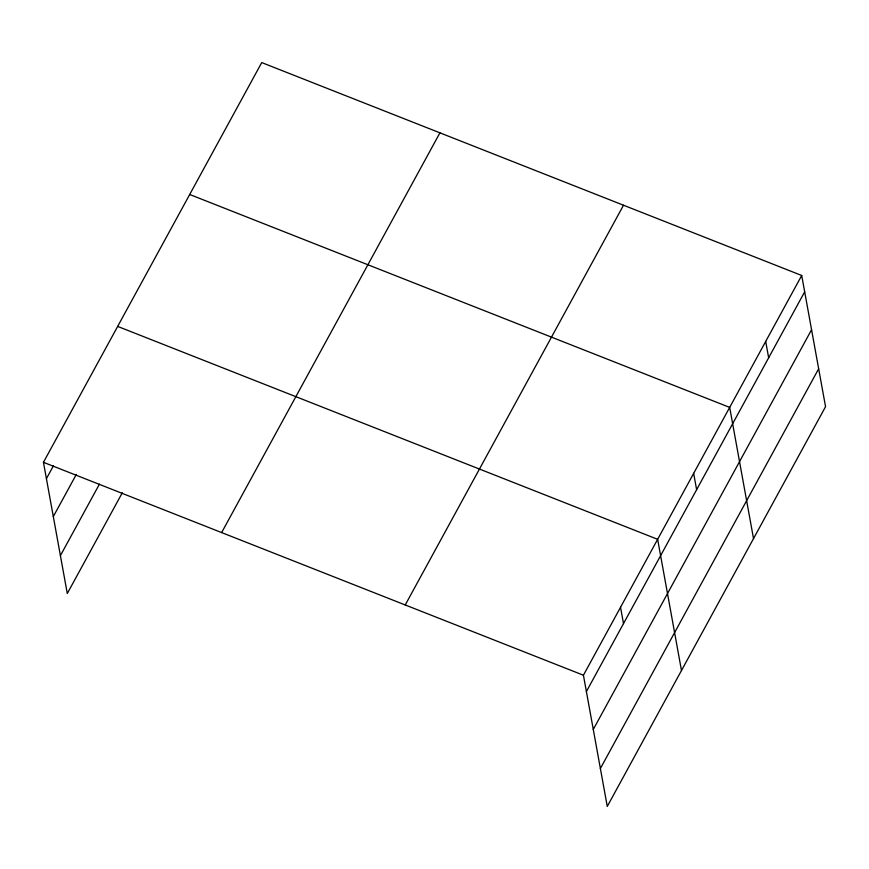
<?xml version="1.0" encoding="UTF-8"?>
<svg xmlns="http://www.w3.org/2000/svg" width="869" height="869" viewBox="0 0 869 869"><rect width="100%" height="100%" fill="white"/><g stroke="black" fill="none" stroke-linecap="round" stroke-linejoin="round"><path stroke-width="1.3" d="M122.312 492.756L67.293 593.516L43.45 462.319L261.732 62.579L801.707 275.484L825.55 406.681L607.268 806.421L583.425 675.224L801.707 275.484M46.415 478.667L53.454 465.784M53.313 516.566L76.342 474.387M60.406 555.617L99.435 484.152M221.638 532.578L439.931 132.838M405.236 604.965L623.518 205.225M586.39 691.561L804.683 291.821M593.277 729.46L811.57 329.731M600.381 768.511L818.663 368.771M189.703 194.493L729.678 407.398L753.521 538.595M117.663 326.407L657.637 539.312L681.481 670.51M43.45 462.319L583.425 675.224M765.687 341.441L768.663 357.778M693.658 473.355L696.623 489.692M620.531 607.268L623.497 623.605"/></g></svg>
